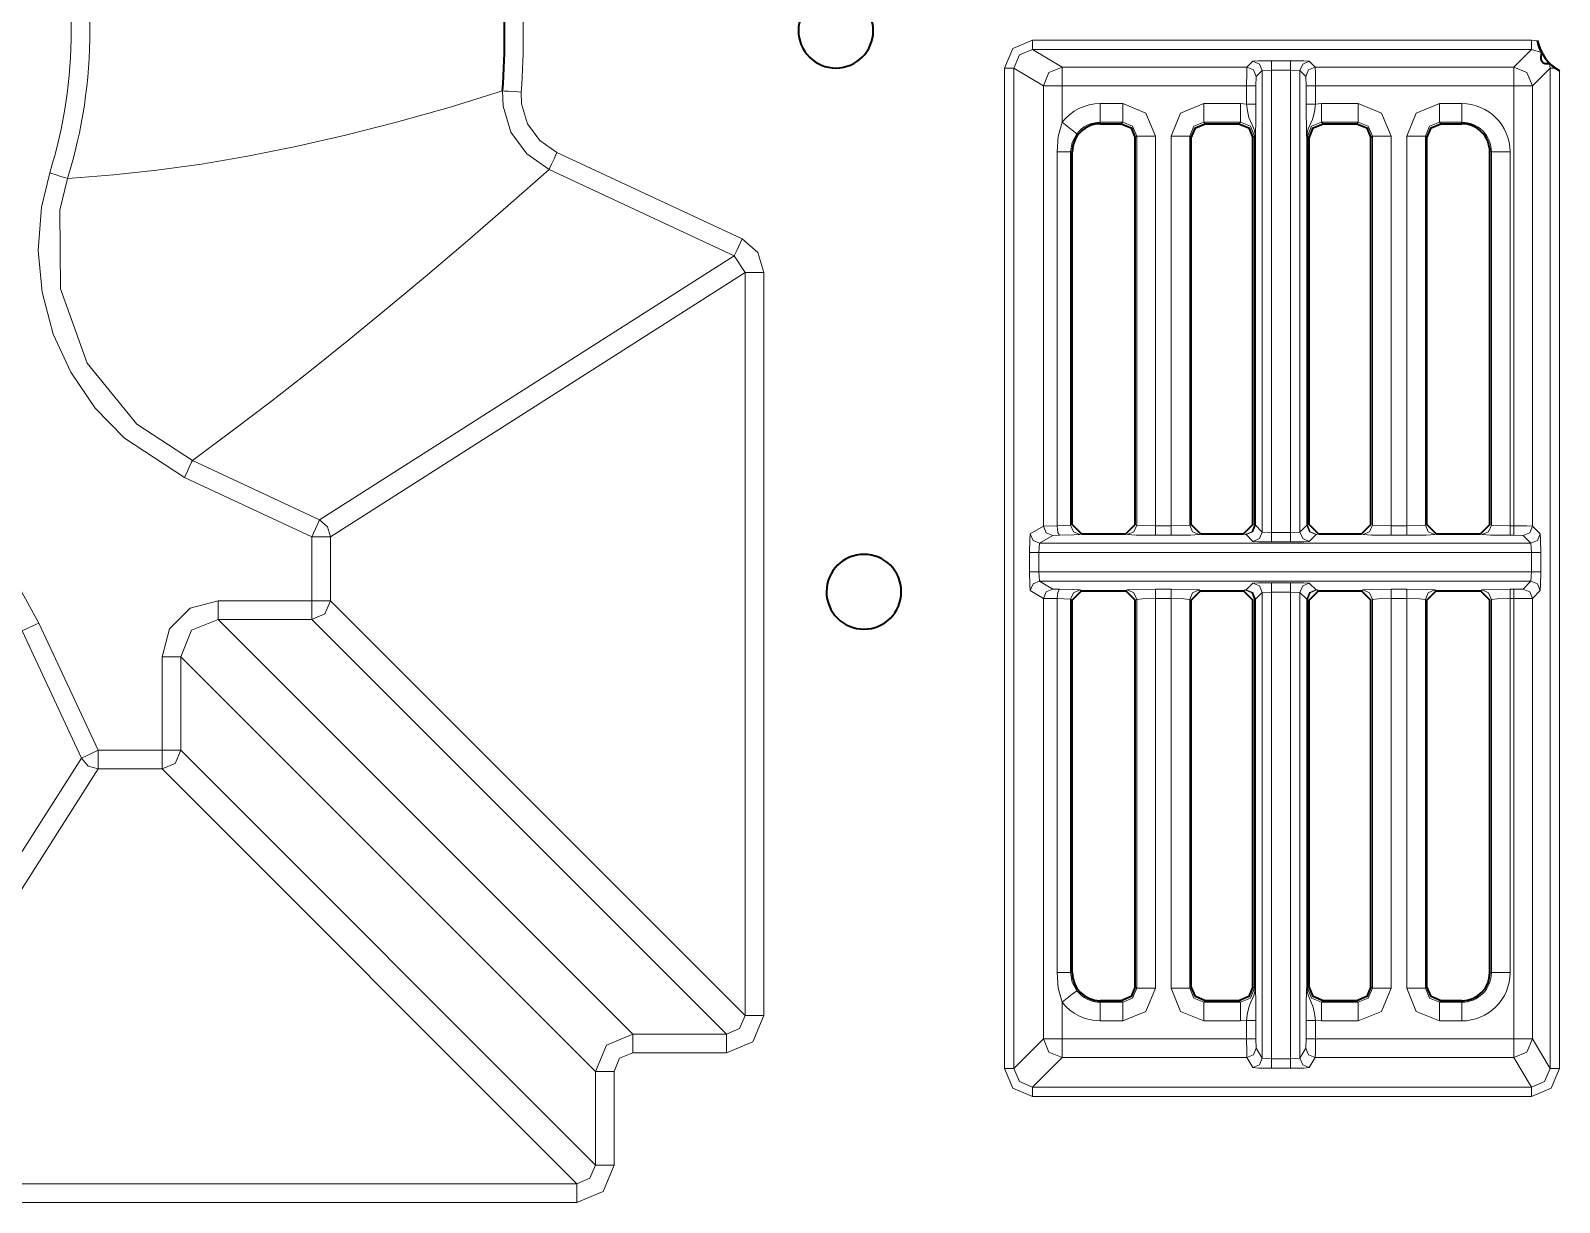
# Model space of a CAD drawing. Header units: millimetres. Extents: x 0 to 2941, y -405 to 1422.
# Drawn here: x 367.5 to 449.3, y 135.5 to 198.2 of the extents above; entities that cross this region are included whole.
import ezdxf

# ---------------------------------------------------------------- set-up
doc = ezdxf.new("R2010")
doc.units = ezdxf.units.MM
doc.layers.add('FINE', color=9, linetype='Continuous')
doc.layers.add('OUTLINE', color=7, linetype='Continuous')

msp = doc.modelspace()

# ---------------------------------------------------------------- linework, layer by layer
at = {"layer": 'FINE', "lineweight": 9}
for p, q in [((447.754, 197.678), (421.089, 197.678)), ((447.754, 197.178), (446.81, 196.234)), ((448.077, 197.642), (447.754, 197.678)), ((447.754, 197.178), (448.293, 197.02)), ((432.857, 196.549), (432.542, 196.234)), ((434.883, 196.575), (433.857, 196.575)), ((436.197, 196.234), (435.882, 196.549)), ((446.81, 196.234), (436.197, 196.234)), ((448.721, 196.433), (448.754, 196.178)), ((419.589, 196.179), (419.589, 142.71)), ((433.029, 195.234), (433.042, 195.734)), ((433.042, 195.734), (433.357, 196.049)), ((433.357, 196.049), (433.857, 196.075)), ((433.357, 196.049), (433.357, 171.385)), ((434.883, 196.075), (434.883, 171.36)), ((434.883, 196.075), (435.382, 196.049)), ((435.382, 171.385), (435.382, 196.049)), ((435.382, 196.049), (435.698, 195.734)), ((435.698, 195.734), (435.71, 195.234)), ((447.81, 195.234), (448.754, 196.178)), ((448.754, 196.178), (448.754, 142.712)), ((449.253, 142.712), (449.253, 196.033)), ((422.663, 195.234), (432.529, 195.234)), ((422.663, 193.286), (422.663, 195.234)), ((432.529, 195.234), (432.529, 194.258)), ((433.029, 194.258), (433.029, 195.234)), ((435.71, 195.234), (435.71, 194.258)), ((436.21, 194.258), (436.21, 195.234)), ((425.902, 194.289), (424.704, 194.289)), ((432.202, 194.289), (430.237, 194.289)), ((432.529, 194.258), (432.202, 194.289)), ((436.537, 194.289), (436.21, 194.258)), ((438.502, 194.289), (436.537, 194.289)), ((444.035, 194.289), (442.837, 194.289)), ((424.704, 193.208), (424.704, 193.29)), ((430.319, 193.208), (430.237, 193.29)), ((430.237, 193.29), (432.202, 193.29)), ((432.202, 193.29), (432.121, 193.208)), ((436.619, 193.208), (436.537, 193.29)), ((436.537, 193.29), (438.502, 193.29)), ((438.502, 193.29), (438.421, 193.208)), ((442.919, 193.208), (442.837, 193.29)), ((442.837, 193.29), (444.035, 193.29)), ((444.035, 193.29), (444.035, 193.208)), ((426.57, 192.46), (426.651, 192.541)), ((426.651, 192.541), (426.651, 171.751)), ((427.65, 171.714), (427.65, 192.541)), ((428.49, 192.541), (428.49, 171.714)), ((429.488, 192.541), (429.57, 192.46)), ((432.87, 192.46), (432.951, 192.541)), ((432.951, 192.541), (432.951, 171.751)), ((432.983, 192.541), (432.983, 171.743)), ((435.74, 192.541), (435.74, 171.743)), ((435.788, 192.541), (435.87, 192.46)), ((439.17, 192.46), (439.251, 192.541)), ((439.251, 192.541), (439.251, 171.751)), ((440.25, 171.714), (440.25, 192.541)), ((441.09, 192.541), (441.09, 171.714)), ((405.559, 187.059), (395.655, 191.677)), ((422.391, 191.708), (422.391, 171.713)), ((423.119, 191.708), (423.204, 191.708)), ((423.119, 171.749), (423.119, 191.708)), ((445.535, 191.708), (445.616, 191.708)), ((445.616, 191.708), (445.616, 171.751)), ((395.233, 190.772), (405.137, 186.154)), ((369.487, 190.287), (369.736, 190.302)), ((405.137, 186.154), (405.713, 185.249)), ((383.541, 171.124), (405.713, 185.249)), ((405.713, 185.249), (405.713, 145.542)), ((406.711, 145.542), (406.711, 185.249)), ((376.376, 175.359), (376.161, 175.202)), ((376.161, 175.202), (382.965, 172.029)), ((382.543, 171.124), (375.739, 174.297)), ((421.664, 171.701), (420.963, 171.281)), ((422.391, 171.713), (421.664, 171.701)), ((423.119, 171.749), (422.391, 171.713)), ((423.204, 171.791), (423.119, 171.749)), ((426.651, 171.751), (426.57, 171.791)), ((428.49, 171.714), (427.65, 171.714)), ((432.951, 171.751), (432.87, 171.791)), ((432.983, 171.743), (432.951, 171.751)), ((435.74, 171.743), (435.382, 171.385)), ((435.788, 171.751), (435.756, 171.743)), ((439.251, 171.751), (439.17, 171.791)), ((441.09, 171.714), (440.25, 171.714)), ((442.17, 171.791), (442.088, 171.751)), ((445.616, 171.751), (445.535, 171.791)), ((382.543, 167.714), (382.543, 171.124)), ((383.541, 171.124), (383.541, 167.714)), ((421.462, 170.781), (422.163, 171.201)), ((422.163, 171.201), (422.527, 171.213)), ((423.618, 171.249), (423.704, 171.292)), ((426.07, 171.292), (426.152, 171.251)), ((427.65, 171.214), (428.49, 171.214)), ((429.988, 171.251), (430.07, 171.292)), ((432.37, 171.292), (432.452, 171.251)), ((432.452, 171.251), (432.5, 171.243)), ((432.5, 171.243), (432.857, 170.886)), ((433.857, 171.36), (433.357, 171.385)), ((434.883, 171.36), (433.857, 171.36)), ((433.857, 170.86), (434.883, 170.86)), ((435.382, 171.385), (434.883, 171.36)), ((435.882, 170.886), (436.239, 171.243)), ((436.239, 171.243), (436.288, 171.251)), ((436.288, 171.251), (436.37, 171.292)), ((438.67, 171.292), (438.752, 171.251)), ((440.25, 171.214), (441.09, 171.214)), ((442.588, 171.251), (442.67, 171.292)), ((445.035, 171.292), (445.117, 171.251)), ((446.615, 171.214), (446.81, 171.214)), ((446.81, 171.214), (447.31, 171.201)), ((447.31, 171.201), (447.73, 170.781)), ((421.42, 170.281), (421.462, 170.781)), ((421.42, 170.281), (447.756, 170.281)), ((421.42, 169.255), (421.42, 170.281)), ((447.73, 170.781), (421.462, 170.781)), ((447.73, 170.781), (447.756, 170.281)), ((447.756, 170.281), (447.756, 169.255)), ((448.255, 169.255), (448.255, 170.281)), ((447.756, 169.255), (421.42, 169.255)), ((421.462, 168.755), (421.42, 169.255)), ((447.756, 169.255), (447.73, 168.755)), ((421.462, 168.755), (447.73, 168.755)), ((422.163, 168.335), (421.462, 168.755)), ((432.857, 168.651), (432.5, 168.293)), ((434.883, 168.676), (433.857, 168.676)), ((436.239, 168.293), (435.882, 168.651)), ((447.73, 168.755), (447.31, 168.335)), ((377.538, 167.714), (382.543, 167.714)), ((405.713, 145.542), (383.541, 167.714)), ((421.664, 167.835), (422.391, 167.823)), ((422.527, 168.323), (422.163, 168.335)), ((422.391, 167.823), (423.119, 167.788)), ((423.119, 167.788), (423.204, 167.745)), ((423.704, 168.244), (423.618, 168.287)), ((426.152, 168.285), (426.07, 168.244)), ((426.57, 167.745), (426.651, 167.785)), ((428.49, 168.323), (427.65, 168.323)), ((427.65, 167.823), (428.49, 167.823)), ((427.65, 146.995), (427.65, 167.823)), ((429.488, 146.995), (429.488, 167.785)), ((429.488, 167.785), (429.57, 167.745)), ((430.07, 168.244), (429.988, 168.285)), ((432.452, 168.285), (432.37, 168.244)), ((432.5, 168.293), (432.452, 168.285)), ((432.87, 167.745), (432.951, 167.785)), ((432.951, 167.785), (432.983, 167.794)), ((432.951, 167.785), (432.951, 146.995)), ((432.983, 167.794), (432.983, 146.995)), ((433, 167.794), (433.357, 168.151)), ((433, 146.995), (433, 167.794)), ((433.357, 168.151), (433.857, 168.176)), ((433.357, 168.151), (433.357, 143.259)), ((433.857, 143.217), (433.857, 168.176)), ((433.857, 168.176), (434.883, 168.176)), ((434.883, 168.176), (434.883, 143.217)), ((434.883, 168.176), (435.382, 168.151)), ((435.382, 143.259), (435.382, 168.151)), ((435.382, 168.151), (435.74, 167.794)), ((435.74, 167.794), (435.74, 146.995)), ((435.756, 146.995), (435.756, 167.794)), ((435.756, 167.794), (435.788, 167.785)), ((435.788, 146.995), (435.788, 167.785)), ((435.788, 167.785), (435.87, 167.745)), ((436.288, 168.285), (436.239, 168.293)), ((436.37, 168.244), (436.288, 168.285)), ((438.752, 168.285), (438.67, 168.244)), ((439.17, 167.745), (439.251, 167.785)), ((439.251, 167.785), (439.251, 146.995)), ((441.09, 168.323), (440.25, 168.323)), ((440.25, 167.823), (441.09, 167.823)), ((442.088, 146.995), (442.088, 167.785)), ((442.088, 167.785), (442.17, 167.745)), ((442.67, 168.244), (442.588, 168.285)), ((445.117, 168.285), (445.035, 168.244)), ((445.535, 167.745), (445.616, 167.785)), ((445.616, 167.785), (445.616, 147.828)), ((446.81, 168.323), (446.615, 168.323)), ((447.31, 168.335), (446.81, 168.323)), ((447.81, 167.835), (448.23, 168.256)), ((447.81, 144.285), (447.81, 167.835)), ((370.228, 159.292), (367.055, 166.096)), ((367.96, 166.518), (371.133, 159.714)), ((382.543, 166.716), (377.538, 166.716)), ((399.71, 144.544), (377.538, 166.716)), ((382.543, 166.716), (404.715, 144.544)), ((374.543, 159.714), (374.543, 164.719)), ((375.541, 164.719), (397.713, 142.547)), ((371.133, 159.714), (374.543, 159.714)), ((397.713, 137.542), (375.541, 159.714)), ((374.543, 158.716), (371.133, 158.716)), ((374.543, 158.716), (396.715, 136.544)), ((445.616, 147.828), (445.535, 147.828)), ((424.704, 146.246), (424.704, 146.328)), ((425.821, 146.328), (425.902, 146.246)), ((429.57, 147.077), (429.488, 146.995)), ((430.237, 146.246), (430.319, 146.328)), ((432.121, 146.328), (432.202, 146.246)), ((432.951, 146.995), (432.87, 147.077)), ((435.87, 147.077), (435.788, 146.995)), ((438.421, 146.328), (438.502, 146.246)), ((439.251, 146.995), (439.17, 147.077)), ((442.17, 147.077), (442.088, 146.995)), ((442.837, 146.246), (442.919, 146.328)), ((444.035, 146.328), (444.035, 146.246)), ((422.663, 144.285), (422.663, 146.25)), ((425.902, 146.246), (424.704, 146.246)), ((432.202, 146.246), (430.237, 146.246)), ((444.035, 146.246), (442.837, 146.246)), ((424.704, 145.248), (425.902, 145.248)), ((430.237, 145.248), (432.202, 145.248)), ((432.202, 145.248), (432.529, 145.278)), ((432.529, 145.278), (432.529, 144.285)), ((433.029, 144.285), (433.029, 145.278)), ((435.71, 145.278), (435.71, 144.285)), ((436.21, 144.285), (436.21, 145.278)), ((436.21, 145.278), (436.537, 145.248)), ((436.537, 145.248), (438.502, 145.248)), ((432.529, 144.285), (422.663, 144.285)), ((433.041, 143.786), (433.029, 144.285)), ((435.71, 144.285), (435.698, 143.786)), ((448.754, 142.712), (447.81, 144.285)), ((421.088, 141.711), (422.663, 143.286)), ((422.663, 143.286), (432.542, 143.286)), ((432.542, 143.286), (432.857, 142.76)), ((433.357, 143.259), (433.041, 143.786)), ((433.857, 143.217), (433.357, 143.259)), ((434.883, 143.217), (433.857, 143.217)), ((435.382, 143.259), (434.883, 143.217)), ((435.698, 143.786), (435.382, 143.259)), ((435.882, 142.76), (436.198, 143.286)), ((436.198, 143.286), (446.81, 143.286)), ((446.81, 143.286), (447.755, 141.711)), ((397.713, 142.547), (397.713, 137.542)), ((398.711, 137.542), (398.711, 142.547)), ((433.857, 142.717), (434.883, 142.717)), ((447.755, 141.711), (421.088, 141.711)), ((421.088, 141.212), (447.755, 141.212)), ((396.715, 136.544), (357.008, 136.544)), ((357.008, 135.546), (396.715, 135.546))]:
    msp.add_line(p, q, dxfattribs=at)
for points in [[(369.487, 190.287, 0.151875), (369.487, 206.094)], [(375.739, 174.297), (372.527, 176.394), (370.966, 178.013), (369.663, 179.925), (368.727, 181.969), (368.13, 184.203), (367.923, 186.441), (368.1, 188.747), (368.533, 190.583, 0.15187), (368.533, 205.798)], [(393.748, 194.9, 0.033069), (393.748, 201.481)], [(424.704, 194.288, 0.232249), (422.663, 193.286)], [(446.615, 191.708, 0.414204), (444.035, 194.288)], [(424.704, 193.29, 0.232242), (423.453, 192.675)], [(445.616, 191.708, 0.414214), (444.035, 193.29)], [(442.837, 145.248), (444.035, 145.248, 0.414223), (446.615, 147.828)], [(444.035, 146.246, 0.414245), (445.616, 147.828)], [(423.453, 146.861, 0.232132), (424.704, 146.246)], [(422.663, 146.25, 0.23224), (424.704, 145.248)]]:
    msp.add_lwpolyline(points, format="xyb", dxfattribs=at)
for points in [[(421.089, 197.678), (420.029, 197.239), (419.589, 196.179)], [(420.089, 196.179), (420.382, 196.885), (421.089, 197.178)], [(421.089, 197.678), (421.089, 197.329), (421.089, 197.178)], [(432.542, 196.234), (422.663, 196.234), (421.089, 197.178), (447.754, 197.178)], [(447.754, 197.678), (447.754, 197.329), (447.754, 197.178)], [(422.663, 196.234), (421.956, 195.941), (421.664, 195.234)], [(422.663, 196.234), (422.663, 195.932), (422.663, 195.234)], [(432.542, 196.234), (432.533, 195.932), (432.529, 195.234)], [(433.042, 195.734), (432.895, 196.087), (432.542, 196.234)], [(433.857, 196.575), (433.159, 196.567), (432.857, 196.549)], [(433.357, 196.049), (433.21, 196.403), (432.857, 196.549)], [(433.857, 196.075), (433.857, 196.424), (433.857, 196.575)], [(434.883, 196.075), (434.883, 196.424), (434.883, 196.575)], [(435.882, 196.549), (435.58, 196.567), (434.883, 196.575)], [(435.382, 196.049), (435.529, 196.403), (435.882, 196.549)], [(435.698, 195.734), (435.844, 196.087), (436.197, 196.234)], [(436.21, 195.234), (436.206, 195.932), (436.197, 196.234)], [(447.81, 195.234), (447.517, 195.941), (446.81, 196.234)], [(446.81, 196.234), (446.81, 195.932), (446.81, 195.234)], [(419.589, 196.179), (419.935, 196.179), (420.089, 196.179)], [(420.089, 196.179), (421.664, 195.234), (421.664, 171.701)], [(421.664, 144.285), (420.089, 142.71), (420.089, 196.179)], [(433.857, 171.36), (433.857, 196.075), (434.883, 196.075)], [(449.031, 196.178), (448.832, 196.178), (448.754, 196.178)], [(392.752, 194.966), (389.884, 194.082), (387.082, 193.29), (384.351, 192.592), (381.691, 191.986), (379.107, 191.472), (376.645, 191.054), (374.26, 190.722), (371.956, 190.471), (369.736, 190.302)], [(392.752, 194.966), (392.844, 194.96), (393.063, 194.946), (393.38, 194.925), (393.748, 194.9)], [(392.752, 194.966), (392.775, 194.155), (393.191, 192.768), (394.042, 191.596), (395.233, 190.772)], [(395.655, 191.677), (394.74, 192.31), (394.085, 193.211), (393.766, 194.277), (393.748, 194.9)], [(421.664, 195.234), (421.971, 195.234), (422.663, 195.234)], [(433.029, 195.234), (432.878, 195.234), (432.529, 195.234)], [(435.71, 195.234), (435.861, 195.234), (436.21, 195.234)], [(436.21, 195.234), (446.81, 195.234), (446.81, 171.714)], [(447.81, 195.234), (447.508, 195.234), (446.81, 195.234)], [(448.23, 171.281), (447.81, 171.701), (447.81, 195.234)], [(424.704, 194.289), (424.704, 193.6), (424.704, 193.29)], [(425.902, 194.289), (425.902, 193.6), (425.902, 193.29)], [(427.65, 192.541), (427.138, 193.777), (425.902, 194.289)], [(430.237, 194.289), (429.001, 193.777), (428.49, 192.541)], [(430.237, 194.289), (430.237, 193.6), (430.237, 193.29)], [(432.202, 194.289), (432.202, 193.6), (432.202, 193.29)], [(433.029, 194.258), (432.878, 194.258), (432.529, 194.258)], [(432.529, 194.258), (432.572, 193.894), (432.65, 193.551), (432.875, 193.033), (432.926, 192.896), (432.955, 192.789), (432.978, 192.644), (432.983, 192.574), (432.983, 192.541)], [(433, 192.541), (433, 192.554), (433, 192.581), (433.001, 192.64), (433.003, 192.689), (433.006, 192.763), (433.02, 193.257), (433.026, 193.728), (433.029, 194.258)], [(435.71, 194.258), (435.861, 194.258), (436.21, 194.258)], [(435.71, 194.258), (435.713, 193.666), (435.723, 193.118), (435.736, 192.71), (435.739, 192.602), (435.739, 192.568), (435.74, 192.541)], [(435.756, 171.743), (435.756, 192.541), (435.758, 192.611), (435.767, 192.698), (435.827, 192.937), (436.049, 193.437), (436.16, 193.851), (436.21, 194.258)], [(436.537, 194.289), (436.537, 193.6), (436.537, 193.29)], [(438.502, 194.289), (438.502, 193.6), (438.502, 193.29)], [(440.25, 192.541), (439.738, 193.777), (438.502, 194.289)], [(442.837, 194.289), (441.601, 193.777), (441.09, 192.541)], [(442.837, 194.289), (442.837, 193.6), (442.837, 193.29)], [(444.035, 194.289), (444.035, 193.6), (444.035, 193.29)], [(422.663, 193.286), (422.459, 192.529), (422.391, 191.708)], [(422.663, 193.286), (423.207, 192.865), (423.453, 192.676)], [(424.704, 193.29), (425.902, 193.29), (425.821, 193.208)], [(425.902, 193.29), (426.433, 193.072), (426.651, 192.541)], [(429.488, 192.541), (429.706, 193.072), (430.237, 193.29)], [(432.202, 193.29), (432.733, 193.072), (432.951, 192.541)], [(435.756, 192.541), (435.777, 192.541), (435.788, 192.541), (436.006, 193.072), (436.537, 193.29)], [(438.502, 193.29), (439.033, 193.072), (439.251, 192.541)], [(442.088, 192.541), (442.306, 193.072), (442.837, 193.29)], [(423.119, 191.708), (423.202, 192.212), (423.453, 192.676)], [(426.651, 192.541), (426.961, 192.541), (427.65, 192.541)], [(428.49, 192.541), (429.178, 192.541), (429.488, 192.541)], [(429.57, 171.791), (429.488, 171.751), (429.488, 192.541)], [(432.951, 192.541), (432.962, 192.541), (432.983, 192.541)], [(433, 192.541), (432.995, 192.541), (432.983, 192.541)], [(433.357, 171.385), (433, 171.743), (433, 192.541)], [(435.74, 192.541), (435.744, 192.541), (435.756, 192.541)], [(435.87, 171.791), (435.788, 171.751), (435.788, 192.541)], [(439.251, 192.541), (439.561, 192.541), (440.25, 192.541)], [(441.09, 192.541), (441.778, 192.541), (442.088, 192.541)], [(442.088, 171.751), (442.088, 192.541), (442.17, 192.46)], [(395.233, 190.772), (395.272, 190.856), (395.365, 191.055), (395.499, 191.342), (395.655, 191.677)], [(422.391, 191.708), (422.901, 191.708), (423.119, 191.708)], [(446.615, 191.708), (445.926, 191.708), (445.616, 191.708)], [(446.81, 171.714), (446.615, 171.714), (446.615, 191.708)], [(369.487, 190.287), (369.399, 190.314), (369.189, 190.38), (368.886, 190.474), (368.533, 190.583)], [(376.376, 175.359), (378.367, 176.839), (380.389, 178.382), (382.442, 179.986), (384.525, 181.652), (386.638, 183.381), (388.743, 185.139), (390.877, 186.957), (393.04, 188.834), (395.233, 190.772)], [(369.487, 190.287), (369.085, 188.586), (369.113, 184.377), (370.532, 180.414), (373.186, 177.144), (376.161, 175.202)], [(405.137, 186.154), (405.268, 186.437), (405.559, 187.059)], [(406.711, 185.249), (406.399, 186.322), (405.559, 187.059)], [(405.137, 186.154), (382.965, 172.029), (383.384, 171.66), (383.541, 171.124)], [(405.713, 185.249), (406.025, 185.249), (406.711, 185.249)], [(376.161, 175.202), (376.122, 175.119), (376.029, 174.919), (375.895, 174.632), (375.739, 174.297)], [(351.674, 173.724), (355.461, 174.332), (359.956, 173.645), (363.967, 171.51), (367.046, 168.168), (367.96, 166.518)], [(382.965, 172.029), (382.833, 171.746), (382.543, 171.124)], [(421.664, 171.701), (421.81, 171.348), (422.163, 171.201)], [(422.391, 171.713), (422.432, 171.364), (422.527, 171.213)], [(423.119, 171.749), (423.265, 171.396), (423.618, 171.249)], [(426.152, 171.251), (426.505, 171.397), (426.651, 171.751)], [(427.65, 171.714), (426.961, 171.724), (426.651, 171.751)], [(427.65, 171.214), (427.65, 171.364), (427.65, 171.714)], [(429.488, 171.751), (429.178, 171.724), (428.49, 171.714)], [(428.49, 171.214), (428.49, 171.364), (428.49, 171.714)], [(429.988, 171.251), (429.635, 171.397), (429.488, 171.751)], [(432.951, 171.751), (432.804, 171.397), (432.452, 171.251)], [(433, 171.743), (432.853, 171.389), (432.5, 171.243)], [(432.983, 171.743), (432.84, 171.39), (432.5, 171.243)], [(433, 171.743), (432.995, 171.743), (432.983, 171.743)], [(435.74, 171.743), (435.886, 171.389), (436.239, 171.243)], [(435.756, 171.743), (435.744, 171.743), (435.74, 171.743)], [(435.756, 171.743), (435.899, 171.39), (436.239, 171.243)], [(435.788, 171.751), (435.935, 171.397), (436.288, 171.251)], [(438.752, 171.251), (439.104, 171.397), (439.251, 171.751)], [(440.25, 171.714), (439.561, 171.724), (439.251, 171.751)], [(440.25, 171.214), (440.25, 171.364), (440.25, 171.714)], [(442.088, 171.751), (441.778, 171.724), (441.09, 171.714)], [(441.09, 171.214), (441.09, 171.364), (441.09, 171.714)], [(442.588, 171.251), (442.235, 171.397), (442.088, 171.751)], [(445.117, 171.251), (445.469, 171.397), (445.616, 171.751)], [(446.615, 171.714), (445.926, 171.724), (445.616, 171.751)], [(446.615, 171.214), (446.615, 171.364), (446.615, 171.714)], [(446.81, 171.214), (446.81, 171.364), (446.81, 171.714)], [(447.81, 171.701), (447.508, 171.71), (446.81, 171.714)], [(447.31, 171.201), (447.663, 171.347), (447.81, 171.701)], [(383.541, 171.124), (383.229, 171.124), (382.543, 171.124)], [(420.963, 171.281), (420.933, 170.979), (420.92, 170.281)], [(420.963, 171.281), (421.109, 170.928), (421.462, 170.781)], [(422.527, 171.213), (423.292, 171.226), (423.618, 171.249)], [(426.152, 171.251), (426.617, 171.224), (427.65, 171.214)], [(428.49, 171.214), (429.522, 171.224), (429.988, 171.251)], [(433.357, 171.385), (433.21, 171.032), (432.857, 170.886)], [(432.857, 170.886), (433.159, 170.867), (433.857, 170.86)], [(433.857, 171.36), (433.857, 171.011), (433.857, 170.86)], [(434.883, 171.36), (434.883, 171.011), (434.883, 170.86)], [(434.883, 170.86), (435.58, 170.867), (435.882, 170.886)], [(435.382, 171.385), (435.529, 171.032), (435.882, 170.886)], [(438.752, 171.251), (439.217, 171.224), (440.25, 171.214)], [(441.09, 171.214), (442.122, 171.224), (442.588, 171.251)], [(445.117, 171.251), (445.582, 171.224), (446.615, 171.214)], [(447.73, 170.781), (448.083, 170.927), (448.23, 171.281)], [(448.255, 170.281), (448.248, 170.979), (448.23, 171.281)], [(420.92, 170.281), (421.074, 170.281), (421.42, 170.281)], [(420.92, 170.281), (420.92, 169.255), (420.933, 168.557), (420.963, 168.256)], [(447.756, 170.281), (448.104, 170.281), (448.255, 170.281)], [(420.92, 169.255), (421.074, 169.255), (421.42, 169.255)], [(447.756, 169.255), (448.104, 169.255), (448.255, 169.255)], [(448.23, 168.256), (448.248, 168.557), (448.255, 169.255)], [(420.963, 168.256), (421.109, 168.609), (421.462, 168.755)], [(433.857, 168.676), (433.159, 168.669), (432.857, 168.651)], [(432.857, 168.651), (433.21, 168.504), (433.357, 168.151)], [(433.857, 168.676), (433.857, 168.525), (433.857, 168.176)], [(434.883, 168.676), (434.883, 168.525), (434.883, 168.176)], [(435.882, 168.651), (435.58, 168.669), (434.883, 168.676)], [(435.882, 168.651), (435.529, 168.504), (435.382, 168.151)], [(447.73, 168.755), (448.083, 168.609), (448.23, 168.256)], [(374.543, 164.719), (374.944, 166.217), (376.04, 167.313), (377.538, 167.714)], [(377.538, 167.714), (377.538, 167.028), (377.538, 166.716)], [(383.541, 167.714), (383.229, 167.714), (382.543, 167.714), (382.543, 167.028), (382.543, 166.716)], [(383.541, 167.714), (383.248, 167.009), (382.543, 166.716)], [(420.963, 168.256), (421.664, 167.835), (421.664, 144.285)], [(421.664, 167.835), (421.81, 168.189), (422.163, 168.335)], [(422.391, 167.823), (422.432, 168.172), (422.527, 168.323)], [(422.391, 167.823), (422.391, 147.828), (422.462, 146.992), (422.663, 146.25)], [(423.618, 168.287), (423.292, 168.31), (422.527, 168.323)], [(423.119, 167.788), (423.265, 168.141), (423.618, 168.287)], [(423.204, 147.828), (423.119, 147.828), (423.119, 167.788)], [(427.65, 168.323), (426.617, 168.312), (426.152, 168.285)], [(426.651, 167.785), (426.505, 168.139), (426.152, 168.285)], [(426.651, 167.785), (426.651, 146.995), (426.57, 147.077)], [(426.651, 167.785), (426.961, 167.812), (427.65, 167.823)], [(427.65, 168.323), (427.65, 168.172), (427.65, 167.823)], [(428.49, 168.323), (428.49, 168.172), (428.49, 167.823)], [(429.988, 168.285), (429.522, 168.312), (428.49, 168.323)], [(428.49, 167.823), (429.178, 167.812), (429.488, 167.785)], [(428.49, 167.823), (428.49, 146.995), (429.001, 145.759), (430.237, 145.248)], [(429.988, 168.285), (429.635, 168.139), (429.488, 167.785)], [(432.452, 168.285), (432.804, 168.139), (432.951, 167.785)], [(432.5, 168.293), (432.853, 168.147), (433, 167.794)], [(432.5, 168.293), (432.84, 168.146), (432.983, 167.794)], [(432.983, 167.794), (432.995, 167.794), (433, 167.794)], [(436.239, 168.293), (435.886, 168.147), (435.74, 167.794)], [(435.74, 167.794), (435.744, 167.794), (435.756, 167.794)], [(436.239, 168.293), (435.899, 168.146), (435.756, 167.794)], [(436.288, 168.285), (435.935, 168.139), (435.788, 167.785)], [(446.81, 167.823), (446.81, 144.285), (436.21, 144.285)], [(438.502, 145.248), (439.738, 145.759), (440.25, 146.995), (440.25, 167.823)], [(440.25, 168.323), (439.217, 168.312), (438.752, 168.285)], [(439.251, 167.785), (439.104, 168.139), (438.752, 168.285)], [(439.251, 167.785), (439.561, 167.812), (440.25, 167.823)], [(440.25, 167.823), (440.25, 168.172), (440.25, 168.323)], [(441.09, 167.823), (441.09, 168.172), (441.09, 168.323)], [(442.588, 168.285), (442.122, 168.312), (441.09, 168.323)], [(441.09, 167.823), (441.778, 167.812), (442.088, 167.785)], [(441.09, 167.823), (441.09, 146.995), (441.601, 145.759), (442.837, 145.248)], [(442.088, 167.785), (442.235, 168.139), (442.588, 168.285)], [(446.615, 168.323), (445.582, 168.312), (445.117, 168.285)], [(445.616, 167.785), (445.469, 168.139), (445.117, 168.285)], [(445.616, 167.785), (445.926, 167.812), (446.615, 167.823)], [(446.615, 167.823), (446.615, 168.172), (446.615, 168.323)], [(446.615, 147.828), (446.615, 167.823), (446.81, 167.823)], [(446.81, 168.323), (446.81, 168.172), (446.81, 167.823)], [(446.81, 167.823), (447.508, 167.826), (447.81, 167.835)], [(447.31, 168.335), (447.663, 168.189), (447.81, 167.835)], [(367.96, 166.518), (367.625, 166.362), (367.338, 166.228), (367.138, 166.135), (367.055, 166.096)], [(377.538, 166.716), (376.124, 166.133), (375.541, 164.719)], [(374.543, 164.719), (375.229, 164.719), (375.541, 164.719)], [(375.541, 164.719), (375.541, 159.714), (375.248, 159.009), (374.543, 158.716)], [(371.133, 159.714), (370.51, 159.424), (370.228, 159.292)], [(371.133, 159.714), (371.133, 159.028), (371.133, 158.716)], [(374.543, 159.714), (374.543, 159.028), (374.543, 158.716)], [(374.543, 159.714), (375.229, 159.714), (375.541, 159.714)], [(357.008, 136.544), (371.133, 158.716), (370.597, 158.873), (370.228, 159.292), (356.103, 137.12)], [(422.391, 147.828), (422.901, 147.828), (423.119, 147.828)], [(423.453, 146.86), (423.206, 147.315), (423.119, 147.828)], [(445.616, 147.828), (445.926, 147.828), (446.615, 147.828)], [(423.453, 146.86), (423.207, 146.671), (422.663, 146.25)], [(426.651, 146.995), (426.433, 146.464), (425.902, 146.246)], [(425.902, 145.248), (427.138, 145.759), (427.65, 146.995)], [(426.651, 146.995), (426.961, 146.995), (427.65, 146.995)], [(428.49, 146.995), (429.178, 146.995), (429.488, 146.995)], [(430.237, 146.246), (429.706, 146.464), (429.488, 146.995)], [(432.951, 146.995), (432.733, 146.464), (432.202, 146.246)], [(432.983, 146.995), (432.981, 146.925), (432.972, 146.838), (432.912, 146.599), (432.69, 146.099), (432.579, 145.685), (432.529, 145.278)], [(432.951, 146.995), (432.962, 146.995), (432.983, 146.995)], [(432.983, 146.995), (432.995, 146.995), (433, 146.995)], [(433.029, 145.278), (433.026, 145.87), (433.017, 146.418), (433.004, 146.826), (433, 146.934), (433, 146.968), (433, 146.995)], [(435.74, 146.995), (435.74, 146.983), (435.739, 146.956), (435.738, 146.896), (435.736, 146.847), (435.734, 146.773), (435.72, 146.279), (435.713, 145.809), (435.71, 145.278)], [(435.756, 146.995), (435.744, 146.995), (435.74, 146.995)], [(435.756, 146.995), (435.777, 146.995), (435.788, 146.995)], [(436.21, 145.278), (436.167, 145.642), (436.089, 145.985), (435.865, 146.503), (435.813, 146.64), (435.784, 146.747), (435.761, 146.892), (435.757, 146.963), (435.756, 146.995)], [(436.537, 146.246), (436.006, 146.464), (435.788, 146.995)], [(438.502, 146.246), (436.537, 146.246), (436.619, 146.328)], [(439.251, 146.995), (439.033, 146.464), (438.502, 146.246)], [(439.251, 146.995), (439.561, 146.995), (440.25, 146.995)], [(442.088, 146.995), (441.778, 146.995), (441.09, 146.995)], [(442.837, 146.246), (442.306, 146.464), (442.088, 146.995)], [(405.713, 145.542), (405.422, 144.835), (404.715, 144.544), (399.71, 144.544)], [(399.71, 143.546), (404.715, 143.546), (406.127, 144.13), (406.711, 145.542)], [(405.713, 145.542), (406.025, 145.542), (406.711, 145.542)], [(424.704, 146.246), (424.704, 145.936), (424.704, 145.248)], [(425.902, 146.246), (425.902, 145.936), (425.902, 145.248)], [(430.237, 146.246), (430.237, 145.936), (430.237, 145.248)], [(432.202, 146.246), (432.202, 145.936), (432.202, 145.248)], [(436.537, 146.246), (436.537, 145.936), (436.537, 145.248)], [(438.502, 146.246), (438.502, 145.936), (438.502, 145.248)], [(442.837, 146.246), (442.837, 145.936), (442.837, 145.248)], [(444.035, 146.246), (444.035, 145.936), (444.035, 145.248)], [(432.529, 145.278), (432.878, 145.278), (433.029, 145.278)], [(436.21, 145.278), (435.861, 145.278), (435.71, 145.278)], [(399.71, 144.544), (398.299, 143.958), (397.713, 142.547)], [(399.71, 144.544), (399.71, 144.232), (399.71, 143.546)], [(404.715, 144.544), (404.715, 144.232), (404.715, 143.546)], [(422.663, 144.285), (421.971, 144.285), (421.664, 144.285)], [(421.664, 144.285), (421.957, 143.579), (422.663, 143.286)], [(422.663, 144.285), (422.663, 143.593), (422.663, 143.286)], [(432.529, 144.285), (432.878, 144.285), (433.029, 144.285)], [(432.529, 144.285), (432.533, 143.593), (432.542, 143.286)], [(436.21, 144.285), (435.861, 144.285), (435.71, 144.285)], [(436.198, 143.286), (436.207, 143.593), (436.21, 144.285)], [(446.81, 143.286), (447.517, 143.579), (447.81, 144.285)], [(446.81, 144.285), (447.508, 144.285), (447.81, 144.285)], [(446.81, 144.285), (446.81, 143.593), (446.81, 143.286)], [(398.711, 142.547), (399.004, 143.253), (399.71, 143.546)], [(432.542, 143.286), (432.895, 143.432), (433.041, 143.786)], [(432.857, 142.76), (433.21, 142.906), (433.357, 143.259)], [(433.857, 142.717), (433.857, 142.871), (433.857, 143.217)], [(434.883, 142.717), (434.883, 142.871), (434.883, 143.217)], [(435.882, 142.76), (435.529, 142.906), (435.382, 143.259)], [(436.198, 143.286), (435.844, 143.432), (435.698, 143.786)], [(397.713, 142.547), (398.025, 142.547), (398.711, 142.547)], [(420.089, 142.71), (419.935, 142.71), (419.589, 142.71)], [(419.589, 142.71), (420.028, 141.651), (421.088, 141.212)], [(421.088, 141.711), (420.381, 142.003), (420.089, 142.71)], [(432.857, 142.76), (433.159, 142.73), (433.857, 142.717)], [(434.883, 142.717), (435.58, 142.73), (435.882, 142.76)], [(448.754, 142.712), (448.461, 142.004), (447.755, 141.711)], [(447.755, 141.212), (448.814, 141.651), (449.253, 142.712)], [(448.754, 142.712), (448.905, 142.712), (449.253, 142.712)], [(421.088, 141.711), (421.088, 141.558), (421.088, 141.212)], [(447.755, 141.711), (447.755, 141.558), (447.755, 141.212)], [(397.713, 137.542), (397.422, 136.835), (396.715, 136.544)], [(396.715, 135.546), (398.127, 136.13), (398.711, 137.542)], [(397.713, 137.542), (398.025, 137.542), (398.711, 137.542)], [(396.715, 136.544), (396.715, 136.232), (396.715, 135.546)]]:
    msp.add_lwpolyline(points, dxfattribs=at)
at = {"layer": 'OUTLINE', "lineweight": 40}
for p, q in [((449.253, 196.033), (449.031, 196.178)), ((424.704, 193.208), (425.821, 193.208)), ((430.319, 193.208), (432.121, 193.208)), ((442.919, 193.208), (444.035, 193.208)), ((426.57, 171.791), (426.57, 192.46)), ((429.57, 171.791), (429.57, 192.46)), ((432.87, 171.791), (432.87, 192.46)), ((435.87, 171.791), (435.87, 192.46)), ((439.17, 171.791), (439.17, 192.46)), ((442.17, 171.791), (442.17, 192.46)), ((423.204, 171.791), (423.204, 191.708)), ((445.535, 171.791), (445.535, 191.708)), ((423.704, 171.292), (423.204, 171.791)), ((426.57, 171.791), (426.07, 171.292)), ((430.07, 171.292), (429.57, 171.791)), ((432.87, 171.791), (432.37, 171.292)), ((436.37, 171.292), (435.87, 171.791)), ((439.17, 171.791), (438.67, 171.292)), ((442.67, 171.292), (442.17, 171.791)), ((445.535, 171.791), (445.035, 171.292)), ((423.704, 171.292), (426.07, 171.292)), ((430.07, 171.292), (432.37, 171.292)), ((436.37, 171.292), (438.67, 171.292)), ((442.67, 171.292), (445.035, 171.292)), ((423.204, 167.745), (423.704, 168.244)), ((423.204, 147.828), (423.204, 167.745)), ((426.57, 147.077), (426.57, 167.745)), ((429.57, 167.745), (430.07, 168.244)), ((429.57, 147.077), (429.57, 167.745)), ((432.87, 147.077), (432.87, 167.745)), ((435.87, 167.745), (436.37, 168.244)), ((435.87, 147.077), (435.87, 167.745)), ((436.37, 168.244), (438.67, 168.244)), ((438.67, 168.244), (439.17, 167.745)), ((439.17, 147.077), (439.17, 167.745)), ((442.17, 167.745), (442.67, 168.244)), ((442.17, 147.077), (442.17, 167.745)), ((442.67, 168.244), (445.035, 168.244)), ((445.035, 168.244), (445.535, 167.745)), ((445.535, 147.828), (445.535, 167.745)), ((425.821, 146.328), (424.704, 146.328)), ((432.121, 146.328), (430.319, 146.328))]:
    msp.add_line(p, q, dxfattribs=at)
for points in [[(392.752, 194.966, 0.033056), (392.752, 201.415)], [(448.077, 197.642, 0.20799), (449.253, 196.033)], [(424.704, 193.208, 0.41423), (423.204, 191.708)], [(445.535, 191.708, 0.414222), (444.035, 193.208)], [(423.204, 147.828, 0.414197), (424.704, 146.328)], [(444.035, 146.328, 0.414205), (445.535, 147.828)]]:
    msp.add_lwpolyline(points, format="xyb", dxfattribs=at)
for points in [[(412.567, 198.19, 0.414201), (410.567, 200.19, 0.414226), (408.567, 198.19, 0.414226), (410.567, 196.19, 0.414201)], [(410.066, 168.19, 0.414251), (412.067, 166.191, 0.414201), (414.067, 168.19, 0.414201), (412.067, 170.19, 0.414201)]]:
    msp.add_lwpolyline(points, format="xyb", close=True, dxfattribs=at)
for points in [[(448.293, 197.02), (448.286, 197.039), (448.257, 197.104), (448.189, 197.27), (448.117, 197.489), (448.077, 197.642)], [(448.293, 197.02), (448.274, 196.946), (448.252, 196.776), (448.262, 196.665), (448.297, 196.57), (448.307, 196.555), (448.311, 196.548), (448.313, 196.545), (448.315, 196.543), (448.317, 196.54), (448.318, 196.538), (448.32, 196.536), (448.323, 196.532), (448.331, 196.523), (448.349, 196.505), (448.388, 196.475), (448.485, 196.436), (448.72, 196.433)], [(449.031, 196.178), (448.86, 196.312), (448.769, 196.391), (448.732, 196.425), (448.721, 196.433)], [(425.821, 193.208), (426.35, 192.989), (426.57, 192.46)], [(429.57, 192.46), (429.789, 192.989), (430.319, 193.208)], [(432.121, 193.208), (432.65, 192.989), (432.87, 192.46)], [(435.87, 192.46), (436.089, 192.989), (436.619, 193.208)], [(436.619, 193.208), (438.421, 193.208), (438.95, 192.989), (439.17, 192.46)], [(442.17, 192.46), (442.389, 192.989), (442.919, 193.208)], [(423.704, 168.244), (426.07, 168.244), (426.57, 167.745)], [(430.07, 168.244), (432.37, 168.244), (432.87, 167.745)], [(426.57, 147.077), (426.35, 146.547), (425.821, 146.328)], [(430.319, 146.328), (429.789, 146.547), (429.57, 147.077)], [(432.87, 147.077), (432.65, 146.547), (432.121, 146.328)], [(438.421, 146.328), (436.619, 146.328), (436.089, 146.547), (435.87, 147.077)], [(439.17, 147.077), (438.95, 146.547), (438.421, 146.328)], [(444.035, 146.328), (442.919, 146.328), (442.389, 146.547), (442.17, 147.077)]]:
    msp.add_lwpolyline(points, dxfattribs=at)

doc.saveas('drawing.dxf')
